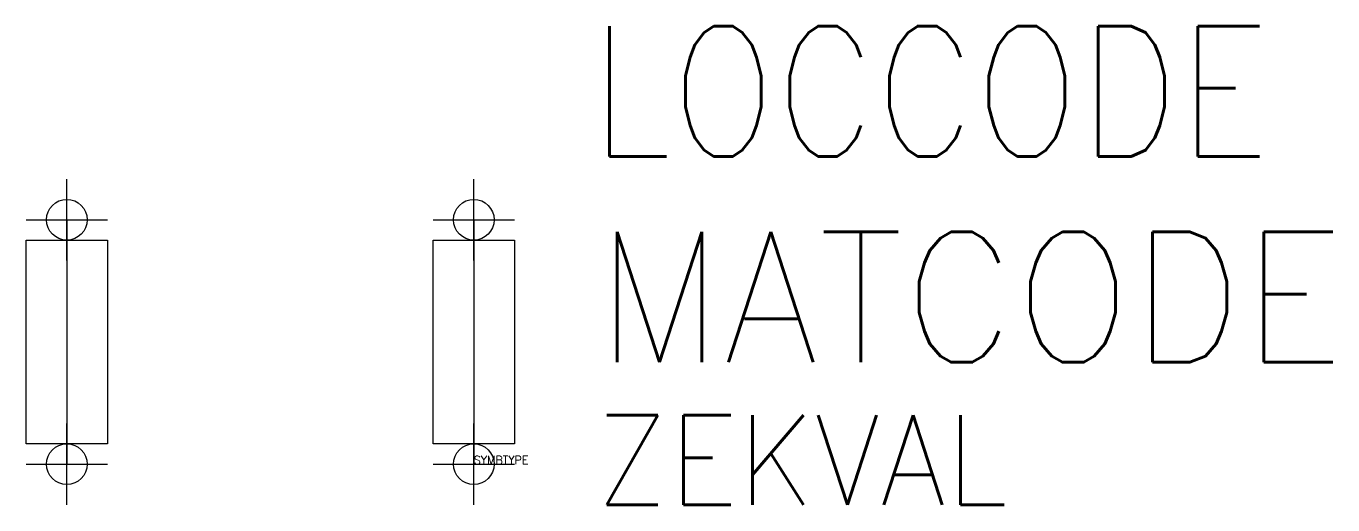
# Model space of a CAD drawing. Extents: x 24 to 56.1, y 65 to 76.8.
import ezdxf

# ---------------------------------------------------------------- set-up
doc = ezdxf.new("R2010")
doc.units = 0
doc.header["$LTSCALE"] = 6
doc.header["$MEASUREMENT"] = 0
doc.header["$PDMODE"] = 34
doc.linetypes.add('DASHED', pattern=[0.75, 0.5, -0.25])
doc.layers.get('0').update_dxf_attribs({"linetype": 'CONTINUOUS'})
for name, color, linetype in [('1', 7, 'CONTINUOUS'), ('11', 3, 'DASHED'), ('12', 2, 'DASHED'), ('C', 7, 'CONTINUOUS')]:
    doc.layers.add(name, color=color, linetype=linetype)
doc.styles.add('DINY', font='SIMPLEX', dxfattribs={"width": 0.95})
doc.styles.add('ROMANS', font='ROMANS', dxfattribs={"width": 0.85})
doc.styles.get("Standard").update_dxf_attribs({"font": 'simplex', "width": 0.85})

msp = doc.modelspace()

# ---------------------------------------------------------------- linework, layer by layer
at = {"layer": '1'}
for p, q in [((25, 72), (25, 66)), ((35, 72), (35, 66)), ((24, 66.5), (24, 71.5)), ((24, 71.5), (26, 71.5)), ((26, 71.5), (26, 66.5)), ((34, 66.5), (34, 71.5)), ((34, 71.5), (36, 71.5)), ((36, 71.5), (36, 66.5)), ((26, 66.5), (24, 66.5)), ((36, 66.5), (34, 66.5))]:
    msp.add_line(p, q, dxfattribs=at)
at = {"layer": 'C', "color": 1}
msp.add_point((25, 72), dxfattribs=at)
at = {"layer": 'C', "color": 3}
msp.add_point((35, 72), dxfattribs=at)
at = {"layer": 'C', "color": 2}
msp.add_point((25, 66), dxfattribs=at)
at = {"layer": 'C', "color": 4}
msp.add_point((35, 66), dxfattribs=at)

# ---------------------------------------------------------------- texts
at = {"flags": 1}
msp.add_attdef('SYMBTYPE', (35, 66), 'FL', height=0.2, dxfattribs=at)
at = {"layer": '1', "style": 'DINY', "width": 0.95}
msp.add_attdef('ZEKVAL', (38, 65), '', height=2.2, dxfattribs=at)
at = {"layer": '11', "style": 'ROMANS', "width": 0.85}
msp.add_attdef('LOCCODE', (37.867, 73.553), '', height=3.2, dxfattribs=at)
at = {"layer": '12', "style": 'DINY', "width": 0.95}
msp.add_attdef('MATCODE', (38, 68.5), '', height=3.2, dxfattribs=at)

doc.saveas('drawing.dxf')
